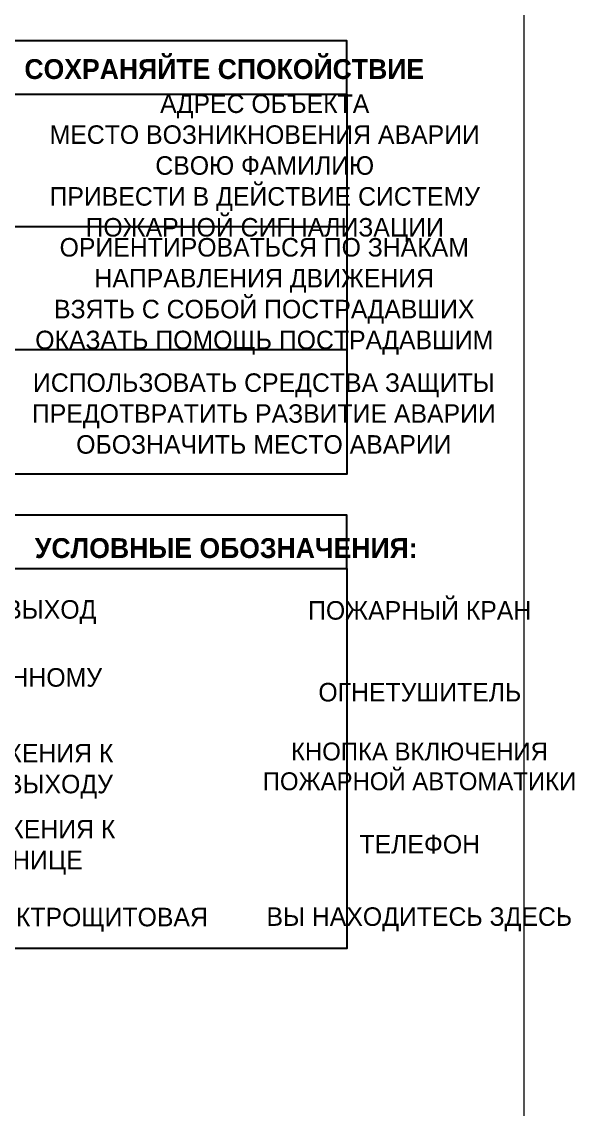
# Model space of a CAD drawing. Header units: millimetres. Extents: x 13114 to 67229, y 22859 to 38520.
# Drawn here: x 23087.5 to 23170.9, y 35167.7 to 35332 of the extents above; entities that cross this region are included whole.
import ezdxf

# ---------------------------------------------------------------- set-up
doc = ezdxf.new("R2010")
doc.units = ezdxf.units.MM
doc.styles.add('обычный', font='arial.ttf')

msp = doc.modelspace()

# ---------------------------------------------------------------- linework, layer by layer
at = {"color": 5, "lineweight": 0}
msp.add_lwpolyline([(22563.37, 35159.67), (23163.37, 35159.67), (23163.37, 35554.67), (22563.37, 35554.67)], close=True, dxfattribs=at)
for points in [[(22992.79, 35321.02), (23136.56, 35321.02), (23136.56, 35329.07), (22992.79, 35329.07)], [(22992.79, 35321.02), (23136.56, 35321.02), (23136.56, 35263.62), (22992.79, 35263.62)], [(22992.79, 35249.37), (23136.56, 35249.37), (23136.56, 35257.42), (22992.79, 35257.42)], [(22992.79, 35249.37), (23136.56, 35249.37), (23136.56, 35191.97), (22992.79, 35191.97)]]:
    msp.add_lwpolyline(points, close=True)
for points in [[(23051.21, 35301.02), (22992.79, 35301.02), (23136.56, 35301.02)], [(23051.21, 35282.45), (22992.79, 35282.45), (23136.56, 35282.45)]]:
    msp.add_lwpolyline(points)

# ---------------------------------------------------------------- texts
at = {"lineweight": 0, "attachment_point": 5, "style": 'обычный'}
for s, insert, char_height, width in [('{\\fProxima Nova Rg|b1|i0|c204|p2;ДЕЙСТВИЯ ПРИ АВАРИИ: СОХРАНЯЙТЕ СПОКОЙСТВИЕ\\H1.6644x; }', (23091.74, 35324.39), 3, 175.1736), ('\\pi-8.4,l8.4,t8.4;{\\fProxima Nova Rg|b0|i0|c204|p2;АДРЕС ОБЪЕКТА\\PМЕСТО ВОЗНИКНОВЕНИЯ АВАРИИ\\PСВОЮ ФАМИЛИЮ\\PПРИВЕСТИ В ДЕЙСТВИЕ СИСТЕМУ \\PПОЖАРНОЙ СИГНАЛИЗАЦИИ}', (23124.19, 35309.85), 2.8, 126.6484), ('\\pi-8.4,l8.4,t8.4;{\\fProxima Nova Rg|b0|i0|c204|p2;ОРИЕНТИРОВАТЬСЯ ПО ЗНАКАМ \\PНАПРАВЛЕНИЯ ДВИЖЕНИЯ\\PВЗЯТЬ С СОБОЙ ПОСТРАДАВШИХ\\PОКАЗАТЬ ПОМОЩЬ ПОСТРАДАВШИМ}', (23124.12, 35290.49), 2.8, 126.6484), ('\\pi-8.4,l8.4,t8.4;{\\fProxima Nova Rg|b0|i0|c204|p2;ИСПОЛЬЗОВАТЬ СРЕДСТВА ЗАЩИТЫ \\PПРЕДОТВРАТИТЬ РАЗВИТИЕ АВАРИИ\\PОБОЗНАЧИТЬ МЕСТО АВАРИИ}', (23124.06, 35272.76), 2.8, 126.6484), ('{\\fProxima Nova Rg|b1|i0|c204|p2;УСЛОВНЫЕ ОБОЗНАЧЕНИЯ:\\H1.1997x; }', (23118.38, 35252.43), 3, 175.1736), ('\\pi-8.4,l8.4,t8.4;{\\fProxima Nova Rg|b0|i0|c204|p2;ЭВАКУАЦИОННЫЙ ВЫХОД\\H1.6404x; }', (23074.12, 35242.78), 2.8, 126.6484), ('\\pi-8.4,l8.4,t8.4;{\\fProxima Nova Rg|b0|i0|c204|p2;ПОЖАРНЫЙ КРАН\\H1.6404x; }', (23147.58, 35243.02), 2.8, 126.6484), ('\\pi-8.4,l8.4,t8.4;{\\fProxima Nova Rg|b0|i0|c204|p2;ПУТЬ К ЭВАКУАЦИОННОМУ \\PВЫХОДУ }', (23074.13, 35230.17), 2.8, 126.6484), ('\\pi-8.4,l8.4,t8.4;{\\fProxima Nova Rg|b0|i0|c204|p2;ОГНЕТУШИТЕЛЬ\\H1.1997x; }', (23147.6, 35230.66), 2.8, 126.6484), ('\\pi-8.1,l8.1,t8.1;{\\fProxima Nova Rg|b0|i0|c204|p2;КНОПКА ВКЛЮЧЕНИЯ\\PПОЖАРНОЙ АВТОМАТИКИ}', (23147.55, 35219.45), 2.7, 126.6484), ('\\pi-8.4,l8.4,t8.4;{\\fProxima Nova Rg|b0|i0|c204|p2;НАПРАВЛЕНИЕ ДВИЖЕНИЯ К \\PЭВАКУАЦИОННОМУ ВЫХОДУ}', (23074.22, 35218.73), 2.8, 126.6484), ('\\pi-8.4,l8.4,t8.4;{\\fProxima Nova Rg|b0|i0|c204|p2;НАПРАВЛЕНИЕ ДВИЖЕНИЯ К \\PВЫХОДУ ПО ЛЕСТНИЦЕ }', (23074.51, 35207.25), 2.8, 126.6484), ('\\pi-8.4,l8.4,t8.4;{\\fProxima Nova Rg|b0|i0|c204|p2;ТЕЛЕФОН\\H1.1997x; }', (23147.59, 35207.69), 2.8, 126.6484), ('\\pi-8.4,l8.4,t8.4;{\\fProxima Nova Rg|b0|i0|c204|p2;ЭЛЕКТРОЩИТОВАЯ\\H1.1997x; }', (23097.3, 35196.3), 2.8, 126.6484), ('\\pi-8.4,l8.4,t8.4;{\\fProxima Nova Rg|b0|i0|c204|p2;ВЫ НАХОДИТЕСЬ ЗДЕСЬ\\H1.1997x; }', (23147.52, 35196.37), 2.8, 126.6484)]:
    msp.add_mtext(s, dxfattribs=dict(at, insert=insert, char_height=char_height, width=width))

doc.saveas('drawing.dxf')
